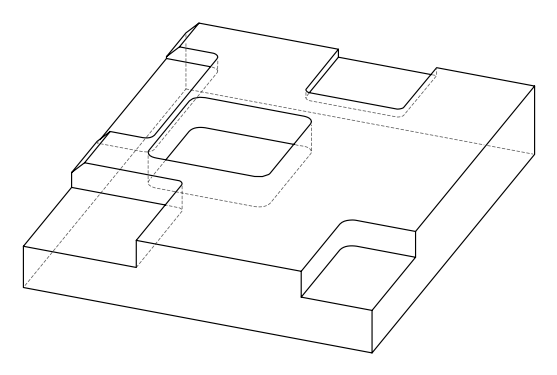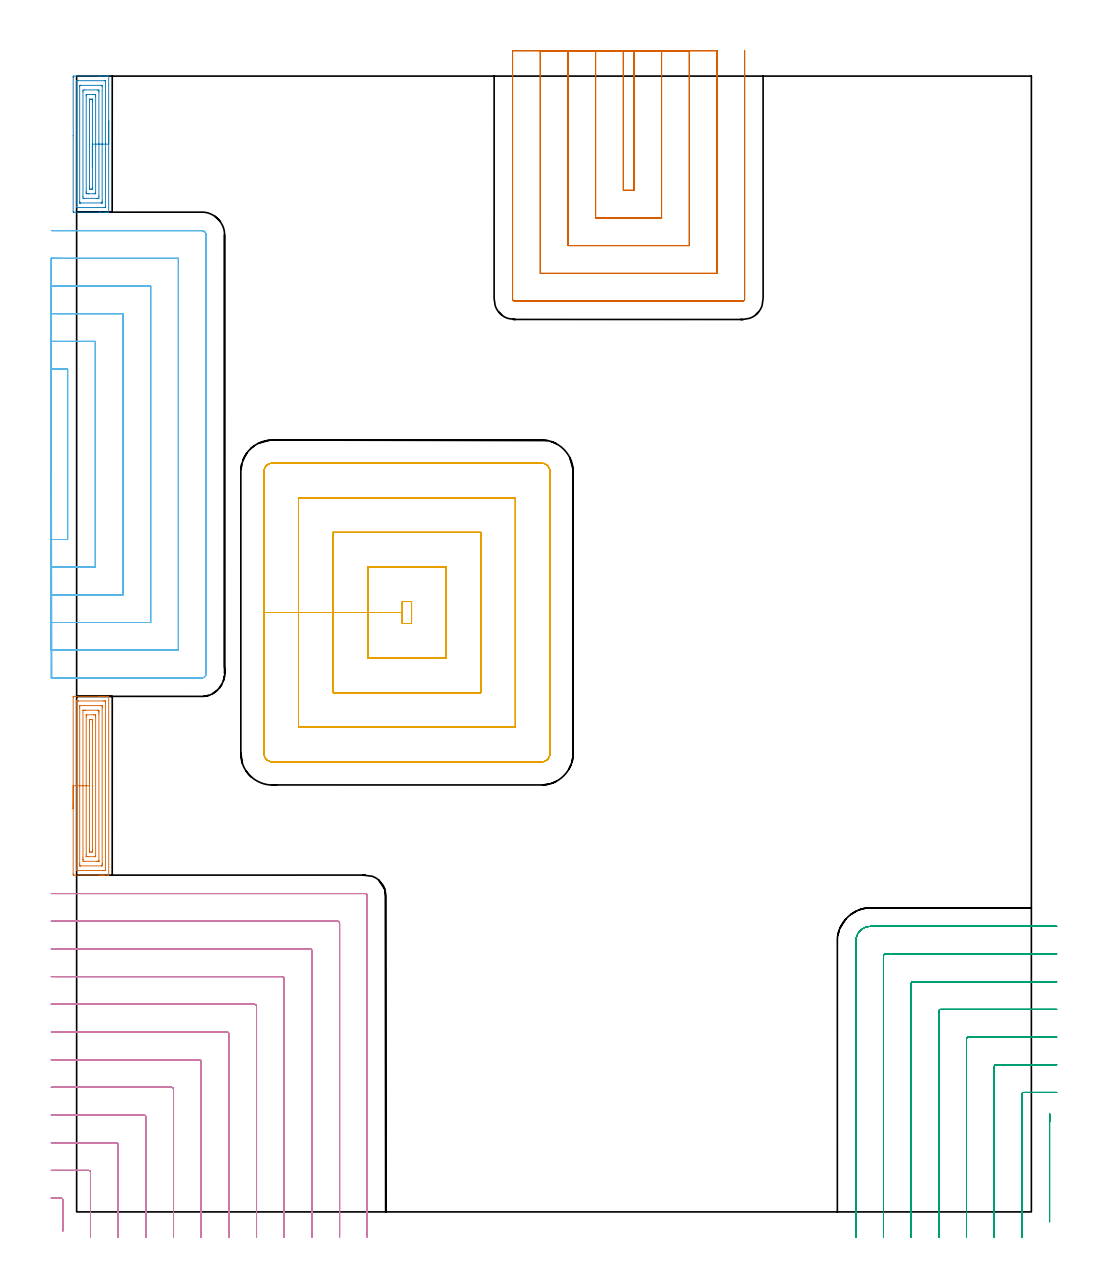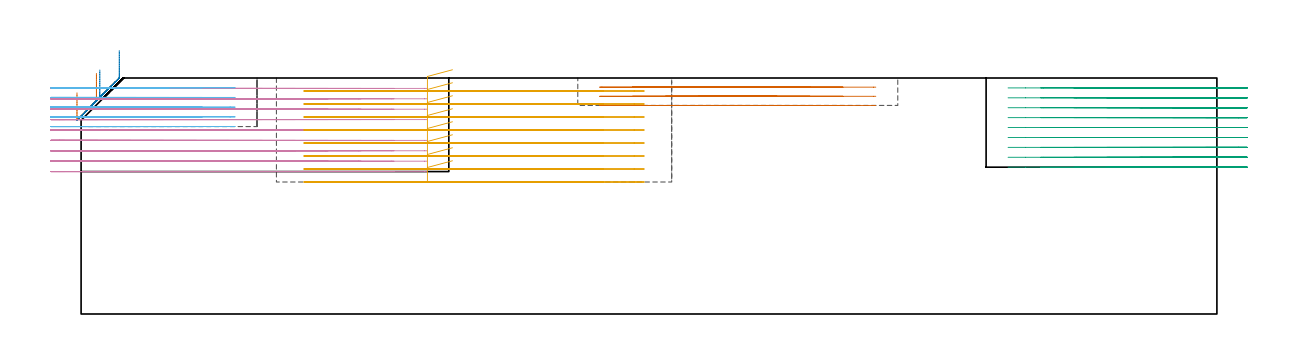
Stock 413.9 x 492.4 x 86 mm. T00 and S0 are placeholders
(PLAN: 7 operations, 3 tool changes, 124.3 min)
(1 AREA_MILL | FG_CHAMFER_SURFACE | UGT0205_001 | 3.97 min | 10917 mm3)
(2 AREA_MILL_1 | FG_CHAMFER_SURFACE_1 | UGT0205_001 | 3.08 min | 7857 mm3)
(3 MILL_CORNER_NOTCH_RECTANGULAR | CORNER_NOTCH_RECTANGULAR | NXT0201_012 | Follow Part, ap 4, ae 75% | 21.66 min | 358815 mm3)
(4 MILL_CORNER_NOTCH_RECTANGULAR_1 | CORNER_NOTCH_RECTANGULAR_1 | NXT0201_012 | Follow Part, ap 4, ae 75% | 36.26 min | 665756 mm3)
(5 MILL_RECTANGULAR_POCKET | POCKET_RECTANGULAR_STRAIGHT | UGT0201_094 | Follow Part, ap 5, ae 75% | 23.72 min | 810007 mm3)
(6 MILL_SLOT | SLOT_PARTIAL_RECTANGULAR | NXT0201_012 | Follow Part, ap 4, ae 75% | 26.28 min | 235744 mm3)
(7 MILL_SLOT_1 | SLOT_PARTIAL_RECTANGULAR_1 | NXT0201_012 | Follow Part, ap 4, ae 75% | 9.36 min | 122661 mm3)
(TOOL UGT0205_001 | Chamfer Mill 20 x 3 x 45 deg. | D20 FL50 Z2)
(TOOL NXT0201_012 | ENDMILL 16mm [2P460-1600-NA 1630] | D16 FL38 Z6)
(TOOL UGT0201_094 | End mill 20 mm | D20 FL38 Z4)
(OP 1 AREA_MILL)
G17 G21 G94 G90
T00 M6
G54
G17 G0 G90 X-1.5 Y174.75 S1061 M3
G43 Z96. H0
Z80.6
G94 G1 Y174.788 Z79.728 F250.
Y174.902 Z78.863
Y175.091 Z78.012
Y175.353 Z77.18
Y175.687 Z76.374
Y176.09 Z75.6
Y176.558 Z74.864
Y177.09 Z74.172
Y177.679 Z73.529
Y178.322 Z72.94
Y179.014 Z72.408
Y179.75 Z71.94
Y180.524 Z71.537
Y181.33 Z71.203
Y182.162 Z70.941
Y183.014 Z70.752
Y183.878 Z70.638
Y184.75 Z70.6
Y222.951
X-1.496 Y223.268 Z70.602
X-1.491 Y223.49 Z70.605
X-1.264 Y223.5 Z70.833
X9.762 Z81.855
X10.443 Z82.54
X10.652 Z82.749
X11.333 Z83.43
X11.542 Z83.639
X11.961 Z84.06
X12.904 Z85.003
X13.323 Z85.422
X13.629 Z85.728
X13.871 Y223.493 Z85.963
X13.897 Y223.49 Z85.989
X13.9 Y223.395 Z86.
Y146.105
X13.897 Y146.01 Z85.989
X13.871 Y146.007 Z85.963
X13.629 Y146. Z85.727
X11.962 Z84.06
X11.542 Z83.639
X11.333 Z83.43
X10.652 Z82.749
X10.442 Z82.54
X9.762 Z81.855
X-1.157 Z70.94
X-1.265 Y146.001 Z70.831
X-1.491 Y146.01 Z70.605
X-1.499 Y146.235 Z70.599
X-1.5 Y146.549 Z70.6
Y184.75
X-0.086 Z72.014
X-0.085 Y221.28 Z72.015
X-0.084 Y221.386 Z72.016
X-0.08 Y221.456 Z72.02
X-0.077 Y221.492 Z72.023
X-0.072 Y221.494 Z72.028
X-0.033 Y221.496 Z72.067
X0.531 Y221.5 Z72.631
X0.858 Z72.958
X11.542 Z83.642
X12.108 Y221.498 Z84.208
X12.433 Y221.492 Z84.533
X12.473 Y221.49 Z84.573
X12.48 Y221.333 Z84.58
X12.484 Y221.227 Z84.584
X12.485 Y221.174 Z84.585
X12.486 Y221.122 Z84.586
X12.485 Y148.22 Z84.585
X12.484 Y148.114 Z84.584
X12.481 Y148.045 Z84.581
X12.477 Y148.008 Z84.577
X12.472 Y148.006 Z84.572
X12.433 Y148.004 Z84.533
X11.869 Y148. Z83.969
X11.542 Z83.642
X0.858 Z72.958
X0.292 Y148.002 Z72.392
X-0.033 Y148.008 Z72.067
X-0.073 Y148.01 Z72.027
X-0.081 Y148.167 Z72.019
X-0.084 Y148.273 Z72.016
X-0.085 Y148.326 Z72.015
X-0.086 Y148.378 Z72.014
Y184.75
X1.328 Z73.428
X1.329 Y218.509 Z73.429
X1.33 Y218.926 Z73.43
X1.335 Y219.398 Z73.435
X1.344 Y219.49 Z73.444
X1.543 Y219.497 Z73.643
X1.646 Y219.5 Z73.746
X10.652 Z82.752
X10.755 Y219.499 Z82.855
X10.959 Y219.492 Z83.059
X11.065 Y219.485 Z83.165
X11.068 Y219.457 Z83.168
X11.07 Y219.398 Z83.17
X11.071 Y218.979 Z83.171
X11.072 Y218.509 Z83.172
X11.071 Y150.991 Z83.171
X11.07 Y150.574 Z83.17
X11.064 Y150.102 Z83.164
X11.056 Y150.01 Z83.156
X10.857 Y150.003 Z82.957
X10.754 Y150. Z82.854
X1.748 Z73.848
X1.645 Y150.001 Z73.745
X1.44 Y150.008 Z73.54
X1.334 Y150.015 Z73.434
X1.332 Y150.043 Z73.432
X1.33 Y150.102 Z73.43
X1.328 Y150.521 Z73.428
Y150.991
Y184.75
X2.743 Z74.843
Y217.321
X2.744 Y217.419 Z74.844
X2.747 Y217.467 Z74.847
X2.749 Y217.485 Z74.849
X2.767 Y217.493 Z74.867
X3.529 Y217.499 Z75.629
X3.65 Y217.5 Z75.75
X8.993 Y217.499 Z81.093
X9.638 Y217.49 Z81.738
X9.655 Y216.839 Z81.755
X9.656 Y216.732 Z81.756
X9.657 Y215.948 Z81.757
Y152.179
X9.656 Y152.081 Z81.756
X9.653 Y152.033 Z81.753
X9.651 Y152.015 Z81.751
X9.633 Y152.007 Z81.733
X8.871 Y152.001 Z80.971
X8.75 Y152. Z80.85
X3.407 Y152.001 Z75.507
X2.762 Y152.01 Z74.862
X2.745 Y152.661 Z74.845
X2.744 Y152.768 Z74.844
X2.743 Y153.552 Z74.843
Y184.75
X4.157 Z76.257
Y214.956
X4.159 Y215.215 Z76.259
X4.164 Y215.477 Z76.264
X4.168 Y215.491 Z76.268
X4.181 Y215.495 Z76.281
X4.215 Y215.498 Z76.315
X4.283 Y215.5 Z76.383
X4.419 Z76.519
X7.435 Z79.535
X7.981 Y215.498 Z80.081
X8.163 Y215.495 Z80.263
X8.227 Y215.49 Z80.327
X8.236 Y215.485 Z80.336
X8.239 Y215.455 Z80.339
X8.242 Y215.392 Z80.342
X8.243 Y215.217 Z80.343
Y214.956
Y154.544
X8.241 Y154.285 Z80.341
X8.236 Y154.023 Z80.336
X8.232 Y154.009 Z80.332
X8.219 Y154.005 Z80.319
X8.185 Y154.002 Z80.285
X8.117 Y154. Z80.217
X7.981 Z80.081
X4.965 Z77.065
X4.419 Y154.002 Z76.519
X4.237 Y154.005 Z76.337
X4.173 Y154.01 Z76.273
X4.164 Y154.015 Z76.264
X4.161 Y154.045 Z76.261
X4.158 Y154.108 Z76.258
X4.157 Y154.806 Z76.257
Y184.75
X5.571 Z77.671
Y212.29
X5.572 Y212.917 Z77.672
X5.574 Y213.179 Z77.674
X5.578 Y213.483 Z77.678
X5.883 Y213.495 Z77.983
X6.2 Y213.497 Z78.3
X6.772 Y213.496 Z78.872
X6.811 Y213.49 Z78.911
X6.822 Y213.48 Z78.922
X6.825 Y213.444 Z78.925
X6.827 Y213.179 Z78.927
X6.829 Y212.551 Z78.929
Y212.29
Y157.21
X6.828 Y156.583 Z78.928
X6.826 Y156.321 Z78.926
X6.822 Y156.017 Z78.922
X6.517 Y156.005 Z78.617
X6.2 Y156.003 Z78.3
X5.628 Y156.004 Z77.728
X5.589 Y156.01 Z77.689
X5.578 Y156.02 Z77.678
X5.575 Y156.056 Z77.675
X5.573 Y156.321 Z77.673
X5.571 Y156.949 Z77.671
Y157.21
Y184.75
Y185.622 Z77.709
Y186.486 Z77.823
Y187.338 Z78.012
Y188.17 Z78.274
Y188.976 Z78.608
Y189.75 Z79.011
Y190.486 Z79.48
Y191.178 Z80.011
Y191.821 Z80.6
Y192.41 Z81.243
Y192.942 Z81.935
Y193.41 Z82.671
Y193.813 Z83.445
Y194.147 Z84.251
Y194.409 Z85.083
Y194.598 Z85.935
Y194.712 Z86.8
Y194.75 Z87.671
G0 Z96.
M5
M2
(OP 2 AREA_MILL_1)
G17 G21 G94 G90
T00 M6
G54
G17 G0 G90 X13.9 Y472.9 S1061 M3
G43 Z96. H0
G94 G1 Y472.862 Z95.128 F250.
Y472.748 Z94.263
Y472.559 Z93.412
Y472.297 Z92.58
Y471.963 Z91.774
Y471.56 Z91.
Y471.092 Z90.264
Y470.56 Z89.572
Y469.971 Z88.929
Y469.328 Z88.34
Y468.636 Z87.808
Y467.9 Z87.34
Y467.126 Z86.937
Y466.32 Z86.603
Y465.488 Z86.341
Y464.636 Z86.152
Y463.772 Z86.038
Y462.9 Z86.
Y433.527
X13.897 Y433.41 Z85.989
X13.864 Y433.407 Z85.956
X13.57 Y433.4 Z85.669
X12.942 Z85.041
X12.433 Z84.528
X10.397 Z82.495
X9.762 Z81.856
X-1.242 Y433.401 Z70.855
X-1.491 Y433.41 Z70.605
X-1.499 Y433.658 Z70.599
X-1.5 Y466.516 Z70.6
Y491.828
X-1.496 Y492.145 Z70.602
X-1.491 Y492.39 Z70.605
X-1.241 Y492.4 Z70.856
X9.762 Z81.856
X10.397 Z82.495
X10.652 Z82.749
X12.433 Z84.528
X12.942 Z85.041
X13.323 Z85.422
X13.571 Z85.669
X13.864 Y492.393 Z85.956
X13.897 Y492.39 Z85.989
X13.9 Y492.273 Z86.
Y462.9
X12.486 Z84.586
Y435.7
X12.485 Y435.647 Z84.585
X12.48 Y435.541 Z84.58
X12.47 Y435.41 Z84.57
X12.433 Y435.407 Z84.533
X11.894 Y435.401 Z83.994
X0.319 Z72.419
X-0.033 Y435.407 Z72.067
X-0.076 Y435.41 Z72.024
X-0.083 Y435.594 Z72.017
X-0.085 Y435.7 Z72.015
X-0.086 Y435.752 Z72.014
Y490.1
X-0.085 Y490.153 Z72.015
X-0.08 Y490.259 Z72.02
X-0.07 Y490.39 Z72.03
X-0.033 Y490.393 Z72.067
X0.505 Y490.4 Z72.605
X12.081 Y490.399 Z84.181
X12.433 Y490.393 Z84.533
X12.476 Y490.39 Z84.576
X12.483 Y490.206 Z84.583
X12.485 Y490.1 Z84.585
X12.486 Y490.048 Z84.586
Y462.9
X11.072 Z83.172
X11.071 Y438.004 Z83.171
X11.069 Y437.533 Z83.169
X11.067 Y437.429 Z83.167
X11.065 Y437.411 Z83.165
X11.005 Y437.406 Z83.105
X10.917 Y437.402 Z83.017
X10.784 Y437.4 Z82.884
X10.652 Z82.752
X1.748 Y437.401 Z73.848
X1.615 Y437.403 Z73.715
X1.352 Y437.41 Z73.452
X1.334 Y437.422 Z73.434
X1.332 Y437.437 Z73.432
X1.33 Y437.473 Z73.43
X1.329 Y437.533 Z73.429
X1.328 Y437.952 Z73.428
X1.329 Y487.796 Z73.429
X1.331 Y488.267 Z73.431
X1.333 Y488.371 Z73.433
X1.335 Y488.389 Z73.435
X1.394 Y488.394 Z73.494
X1.483 Y488.398 Z73.583
X1.615 Y488.4 Z73.715
X1.748 Z73.848
X10.652 Y488.399 Z82.752
X10.785 Y488.397 Z82.885
X11.048 Y488.39 Z83.148
X11.066 Y488.378 Z83.166
X11.068 Y488.363 Z83.168
X11.07 Y488.327 Z83.17
X11.071 Y488.267 Z83.171
X11.072 Y487.848 Z83.172
Y462.9
X9.657 Z81.757
Y440.203
X9.65 Y439.424 Z81.75
X8.871 Y439.401 Z80.971
X3.441 Y439.4 Z75.541
X2.75 Y439.423 Z74.85
X2.743 Y440.099 Z74.843
Y485.597
X2.75 Y486.376 Z74.85
X3.529 Y486.399 Z75.629
X8.959 Y486.4 Z81.059
X9.65 Y486.377 Z81.75
X9.657 Y485.701 Z81.757
Y462.9
X8.243 Z80.343
X8.242 Y441.983 Z80.342
X8.241 Y441.723 Z80.341
X8.236 Y441.46 Z80.336
X8.23 Y441.409 Z80.33
X8.199 Y441.406 Z80.299
X8.127 Y441.402 Z80.227
X7.981 Y441.401 Z80.081
X7.674 Y441.4 Z79.774
X5.31 Z77.41
X5.002 Z77.102
X4.419 Y441.405 Z76.519
X4.225 Y441.41 Z76.325
X4.164 Y441.416 Z76.264
X4.161 Y441.546 Z76.261
X4.158 Y441.721 Z76.258
X4.157 Y441.983 Z76.257
Y442.245
Y483.817
X4.159 Y484.077 Z76.259
X4.164 Y484.34 Z76.264
X4.17 Y484.391 Z76.27
X4.201 Y484.394 Z76.301
X4.273 Y484.398 Z76.373
X4.419 Y484.399 Z76.519
X4.726 Y484.4 Z76.826
X7.09 Z79.19
X7.398 Z79.498
X7.981 Y484.395 Z80.081
X8.175 Y484.39 Z80.275
X8.236 Y484.384 Z80.336
X8.239 Y484.254 Z80.339
X8.242 Y484.079 Z80.342
X8.243 Y483.817 Z80.343
Y483.555
Y462.9
X6.829 Z78.929
X6.828 Y444.025 Z78.928
X6.827 Y443.763 Z78.927
X6.823 Y443.45 Z78.923
X6.822 Y443.418 Z78.922
X6.78 Y443.41 Z78.88
X6.684 Y443.405 Z78.784
X6.562 Y443.401 Z78.662
X6.2 Y443.4 Z78.3
X5.671 Y443.402 Z77.771
X5.595 Y443.407 Z77.695
X5.583 Y443.409 Z77.683
X5.578 Y443.431 Z77.678
X5.575 Y443.498 Z77.675
X5.572 Y443.763 Z77.672
X5.571 Y444.392 Z77.671
Y444.653
Y481.775
X5.573 Y482.037 Z77.673
X5.577 Y482.35 Z77.677
X5.578 Y482.382 Z77.678
X5.619 Y482.39 Z77.719
X5.716 Y482.395 Z77.816
X5.838 Y482.399 Z77.938
X6.2 Y482.4 Z78.3
X6.729 Y482.398 Z78.829
X6.805 Y482.393 Z78.905
X6.817 Y482.391 Z78.917
X6.822 Y482.369 Z78.922
X6.825 Y482.302 Z78.925
X6.828 Y482.037 Z78.928
X6.829 Y481.408 Z78.929
Y481.147
Y462.9
Y462.028 Z78.967
Y461.164 Z79.081
Y460.312 Z79.27
Y459.48 Z79.532
Y458.674 Z79.866
Y457.9 Z80.269
Y457.164 Z80.737
Y456.472 Z81.268
Y455.829 Z81.858
Y455.24 Z82.501
Y454.708 Z83.193
Y454.24 Z83.929
Y453.837 Z84.703
Y453.503 Z85.509
Y453.241 Z86.341
Y453.052 Z87.192
Y452.938 Z88.057
Y452.9 Z88.929
G0 Z96.
M5
M2
(OP 3 MILL_CORNER_NOTCH_RECTANGULAR)
G17 G21 G94 G90
T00 M6
G54
G17 G0 G90 X421.9 Y42.39 S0 M3
G43 Z96. H1
Z82.389
G94 G1 Y39.39 F250.
G3 X421.8 Y39.01 R0.8 F500.
G1 Y-1.261
Y-4.261 F250.
G0 Z96.
X424.9 Y51.8
Z82.389
G1 X421.9
X410.594 F500.
G3 X409.8 Y51.006 R0.8
G1 Y-8.
Y-11. F250.
G0 Z96.
X424.9 Y63.8
Z82.389
G1 X421.9
X398.594 F500.
G3 X397.8 Y63.006 R0.8
G1 Y-8.
Y-11. F250.
G0 Z96.
X424.9 Y75.8
Z82.389
G1 X421.9
X386.594 F500.
G3 X385.8 Y75.006 R0.8
G1 Y-8.
Y-11. F250.
G0 Z96.
X424.9 Y87.8
Z82.389
G1 X421.9
X374.595 F500.
G3 X373.8 Y87.005 R0.8
G1 Y-8.
Y-11. F250.
G0 Z96.
X424.9 Y99.8
Z82.389
G1 X421.9
X362.595 F500.
G3 X361.8 Y99.005 R0.8
G1 Y-8.
Y-11. F250.
G0 Z96.
X424.9 Y111.8
Z82.389
G1 X421.9
X350.595 F500.
G3 X349.8 Y111.005 R0.8
G1 Y-8.
Y-11. F250.
G0 Z96.
X424.9 Y123.8
Z82.389
G1 X421.9
X344.2 F500.
G3 X337.8 Y117.4 R6.4
G1 Y-8.
Y-11. F250.
G0 Z96.
X421.9 Y42.39
Z78.778
G1 Y39.39
G3 X421.8 Y39.01 R0.8 F500.
G1 Y-1.261
Y-4.261 F250.
G0 Z96.
X424.9 Y51.8
Z78.778
G1 X421.9
X410.594 F500.
G3 X409.8 Y51.006 R0.8
G1 Y-8.
Y-11. F250.
G0 Z96.
X424.9 Y63.8
Z78.778
G1 X421.9
X398.594 F500.
G3 X397.8 Y63.006 R0.8
G1 Y-8.
Y-11. F250.
G0 Z96.
X424.9 Y75.8
Z78.778
G1 X421.9
X386.594 F500.
G3 X385.8 Y75.006 R0.8
G1 Y-8.
Y-11. F250.
G0 Z96.
X424.9 Y87.8
Z78.778
G1 X421.9
X374.595 F500.
G3 X373.8 Y87.005 R0.8
G1 Y-8.
Y-11. F250.
G0 Z96.
X424.9 Y99.8
Z78.778
G1 X421.9
X362.595 F500.
G3 X361.8 Y99.005 R0.8
G1 Y-8.
Y-11. F250.
G0 Z96.
X424.9 Y111.8
Z78.778
G1 X421.9
X350.595 F500.
G3 X349.8 Y111.005 R0.8
G1 Y-8.
Y-11. F250.
G0 Z96.
X424.9 Y123.8
Z78.778
G1 X421.9
X344.2 F500.
G3 X337.8 Y117.4 R6.4
G1 Y-8.
Y-11. F250.
G0 Z96.
X421.9 Y42.39
Z75.167
G1 Y39.39
G3 X421.8 Y39.01 R0.8 F500.
G1 Y-1.261
Y-4.261 F250.
G0 Z96.
X424.9 Y51.8
Z75.167
G1 X421.9
X410.594 F500.
G3 X409.8 Y51.006 R0.8
G1 Y-8.
Y-11. F250.
G0 Z96.
X424.9 Y63.8
Z75.167
G1 X421.9
X398.594 F500.
G3 X397.8 Y63.006 R0.8
G1 Y-8.
Y-11. F250.
G0 Z96.
X424.9 Y75.8
Z75.167
G1 X421.9
X386.594 F500.
G3 X385.8 Y75.006 R0.8
G1 Y-8.
Y-11. F250.
G0 Z96.
X424.9 Y87.8
Z75.167
G1 X421.9
X374.595 F500.
G3 X373.8 Y87.005 R0.8
G1 Y-8.
Y-11. F250.
G0 Z96.
X424.9 Y99.8
Z75.167
G1 X421.9
X362.595 F500.
G3 X361.8 Y99.005 R0.8
G1 Y-8.
Y-11. F250.
G0 Z96.
X424.9 Y111.8
Z75.167
G1 X421.9
X350.595 F500.
G3 X349.8 Y111.005 R0.8
G1 Y-8.
Y-11. F250.
G0 Z96.
X424.9 Y123.8
Z75.167
G1 X421.9
X344.2 F500.
G3 X337.8 Y117.4 R6.4
G1 Y-8.
Y-11. F250.
G0 Z96.
X421.9 Y42.39
Z71.556
G1 Y39.39
G3 X421.8 Y39.01 R0.8 F500.
G1 Y-1.261
Y-4.261 F250.
G0 Z96.
X424.9 Y51.8
Z71.556
G1 X421.9
X410.594 F500.
G3 X409.8 Y51.006 R0.8
G1 Y-8.
Y-11. F250.
G0 Z96.
X424.9 Y63.8
Z71.556
G1 X421.9
X398.594 F500.
G3 X397.8 Y63.006 R0.8
G1 Y-8.
Y-11. F250.
G0 Z96.
X424.9 Y75.8
Z71.556
G1 X421.9
X386.594 F500.
G3 X385.8 Y75.006 R0.8
G1 Y-8.
Y-11. F250.
G0 Z96.
X424.9 Y87.8
Z71.556
G1 X421.9
X374.595 F500.
G3 X373.8 Y87.005 R0.8
G1 Y-8.
Y-11. F250.
G0 Z96.
X424.9 Y99.8
Z71.556
G1 X421.9
X362.595 F500.
G3 X361.8 Y99.005 R0.8
G1 Y-8.
Y-11. F250.
G0 Z96.
X424.9 Y111.8
Z71.556
G1 X421.9
X350.595 F500.
G3 X349.8 Y111.005 R0.8
G1 Y-8.
Y-11. F250.
G0 Z96.
X424.9 Y123.8
Z71.556
G1 X421.9
X344.2 F500.
G3 X337.8 Y117.4 R6.4
G1 Y-8.
Y-11. F250.
G0 Z96.
X421.9 Y42.39
Z67.944
G1 Y39.39
G3 X421.8 Y39.01 R0.8 F500.
G1 Y-1.261
Y-4.261 F250.
G0 Z96.
X424.9 Y51.8
Z67.944
G1 X421.9
X410.594 F500.
G3 X409.8 Y51.006 R0.8
G1 Y-8.
Y-11. F250.
G0 Z96.
X424.9 Y63.8
Z67.944
G1 X421.9
X398.594 F500.
G3 X397.8 Y63.006 R0.8
G1 Y-8.
Y-11. F250.
G0 Z96.
X424.9 Y75.8
Z67.944
G1 X421.9
X386.594 F500.
G3 X385.8 Y75.006 R0.8
G1 Y-8.
Y-11. F250.
G0 Z96.
X424.9 Y87.8
Z67.944
G1 X421.9
X374.595 F500.
G3 X373.8 Y87.005 R0.8
G1 Y-8.
Y-11. F250.
G0 Z96.
X424.9 Y99.8
Z67.944
G1 X421.9
X362.595 F500.
G3 X361.8 Y99.005 R0.8
G1 Y-8.
Y-11. F250.
G0 Z96.
X424.9 Y111.8
Z67.944
G1 X421.9
X350.595 F500.
G3 X349.8 Y111.005 R0.8
G1 Y-8.
Y-11. F250.
G0 Z96.
X424.9 Y123.8
Z67.944
G1 X421.9
X344.2 F500.
G3 X337.8 Y117.4 R6.4
G1 Y-8.
Y-11. F250.
G0 Z96.
X421.9 Y42.39
Z64.333
G1 Y39.39
G3 X421.8 Y39.01 R0.8 F500.
G1 Y-1.261
Y-4.261 F250.
G0 Z96.
X424.9 Y51.8
Z64.333
G1 X421.9
X410.594 F500.
G3 X409.8 Y51.006 R0.8
G1 Y-8.
Y-11. F250.
G0 Z96.
X424.9 Y63.8
Z64.333
G1 X421.9
X398.594 F500.
G3 X397.8 Y63.006 R0.8
G1 Y-8.
Y-11. F250.
G0 Z96.
X424.9 Y75.8
Z64.333
G1 X421.9
X386.594 F500.
G3 X385.8 Y75.006 R0.8
G1 Y-8.
Y-11. F250.
G0 Z96.
X424.9 Y87.8
Z64.333
G1 X421.9
X374.595 F500.
G3 X373.8 Y87.005 R0.8
G1 Y-8.
Y-11. F250.
G0 Z96.
X424.9 Y99.8
Z64.333
G1 X421.9
X362.595 F500.
G3 X361.8 Y99.005 R0.8
G1 Y-8.
Y-11. F250.
G0 Z96.
X424.9 Y111.8
Z64.333
G1 X421.9
X350.595 F500.
G3 X349.8 Y111.005 R0.8
G1 Y-8.
Y-11. F250.
G0 Z96.
X424.9 Y123.8
Z64.333
G1 X421.9
X344.2 F500.
G3 X337.8 Y117.4 R6.4
G1 Y-8.
Y-11. F250.
G0 Z96.
X421.9 Y42.39
Z60.722
G1 Y39.39
G3 X421.8 Y39.01 R0.8 F500.
G1 Y-1.261
Y-4.261 F250.
G0 Z96.
X424.9 Y51.8
Z60.722
G1 X421.9
X410.594 F500.
G3 X409.8 Y51.006 R0.8
G1 Y-8.
Y-11. F250.
G0 Z96.
X424.9 Y63.8
Z60.722
G1 X421.9
X398.594 F500.
G3 X397.8 Y63.006 R0.8
G1 Y-8.
Y-11. F250.
G0 Z96.
X424.9 Y75.8
Z60.722
G1 X421.9
X386.594 F500.
G3 X385.8 Y75.006 R0.8
G1 Y-8.
Y-11. F250.
G0 Z96.
X424.9 Y87.8
Z60.722
G1 X421.9
X374.595 F500.
G3 X373.8 Y87.005 R0.8
G1 Y-8.
Y-11. F250.
G0 Z96.
X424.9 Y99.8
Z60.722
G1 X421.9
X362.595 F500.
G3 X361.8 Y99.005 R0.8
G1 Y-8.
Y-11. F250.
G0 Z96.
X424.9 Y111.8
Z60.722
G1 X421.9
X350.595 F500.
G3 X349.8 Y111.005 R0.8
G1 Y-8.
Y-11. F250.
G0 Z96.
X424.9 Y123.8
Z60.722
G1 X421.9
X344.2 F500.
G3 X337.8 Y117.4 R6.4
G1 Y-8.
Y-11. F250.
G0 Z96.
X421.9 Y42.39
Z57.111
G1 Y39.39
G3 X421.8 Y39.01 R0.8 F500.
G1 Y-1.261
Y-4.261 F250.
G0 Z96.
X424.9 Y51.8
Z57.111
G1 X421.9
X410.594 F500.
G3 X409.8 Y51.006 R0.8
G1 Y-8.
Y-11. F250.
G0 Z96.
X424.9 Y63.8
Z57.111
G1 X421.9
X398.594 F500.
G3 X397.8 Y63.006 R0.8
G1 Y-8.
Y-11. F250.
G0 Z96.
X424.9 Y75.8
Z57.111
G1 X421.9
X386.594 F500.
G3 X385.8 Y75.006 R0.8
G1 Y-8.
Y-11. F250.
G0 Z96.
X424.9 Y87.8
Z57.111
G1 X421.9
X374.595 F500.
G3 X373.8 Y87.005 R0.8
G1 Y-8.
Y-11. F250.
G0 Z96.
X424.9 Y99.8
Z57.111
G1 X421.9
X362.595 F500.
G3 X361.8 Y99.005 R0.8
G1 Y-8.
Y-11. F250.
G0 Z96.
X424.9 Y111.8
Z57.111
G1 X421.9
X350.595 F500.
G3 X349.8 Y111.005 R0.8
G1 Y-8.
Y-11. F250.
G0 Z96.
X424.9 Y123.8
Z57.111
G1 X421.9
X344.2 F500.
G3 X337.8 Y117.4 R6.4
G1 Y-8.
Y-11. F250.
G0 Z96.
X421.9 Y42.39
Z53.5
G1 Y39.39
G3 X421.8 Y39.01 R0.8 F500.
G1 Y-1.261
Y-4.261 F250.
G0 Z96.
X424.9 Y51.8
Z53.5
G1 X421.9
X410.594 F500.
G3 X409.8 Y51.006 R0.8
G1 Y-8.
Y-11. F250.
G0 Z96.
X424.9 Y63.8
Z53.5
G1 X421.9
X398.594 F500.
G3 X397.8 Y63.006 R0.8
G1 Y-8.
Y-11. F250.
G0 Z96.
X424.9 Y75.8
Z53.5
G1 X421.9
X386.594 F500.
G3 X385.8 Y75.006 R0.8
G1 Y-8.
Y-11. F250.
G0 Z96.
X424.9 Y87.8
Z53.5
G1 X421.9
X374.595 F500.
G3 X373.8 Y87.005 R0.8
G1 Y-8.
Y-11. F250.
G0 Z96.
X424.9 Y99.8
Z53.5
G1 X421.9
X362.595 F500.
G3 X361.8 Y99.005 R0.8
G1 Y-8.
Y-11. F250.
G0 Z96.
X424.9 Y111.8
Z53.5
G1 X421.9
X350.595 F500.
G3 X349.8 Y111.005 R0.8
G1 Y-8.
Y-11. F250.
G0 Z96.
X424.9 Y123.8
Z53.5
G1 X421.9
X344.2 F500.
G3 X337.8 Y117.4 R6.4
G1 Y-8.
Y-11. F250.
G0 Z96.
M5
M2
(OP 4 MILL_CORNER_NOTCH_RECTANGULAR_1)
G17 G21 G94 G90
T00 M6
G54
G17 G0 G90 X-6. Y-8.292 S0 M3
G43 Z96. H1
Z82.211
G94 G1 Y-5.292 F250.
Y5.209 F500.
G3 X-6.791 Y6. R0.8
G1 X-7.746
X-8.
X-11. Y6.006 F250.
G0 Z96.
X6. Y-11.
Z82.211
G1 Y-8.
Y17.208 F500.
G3 X5.208 Y18. R0.8
G1 X-7.746
X-8.
X-11. Y18.007 F250.
G0 Z96.
X18. Y-11.
Z82.211
G1 Y-8.
Y29.208 F500.
G3 X17.208 Y30. R0.8
G1 X-7.746
X-8.
X-11. Y30.007 F250.
G0 Z96.
X30. Y-11.
Z82.211
G1 Y-8.
Y41.207 F500.
G3 X29.207 Y42. R0.8
G1 X-7.746
X-8.
X-11. Y42.008 F250.
G0 Z96.
X42. Y-11.
Z82.211
G1 Y-8.
Y53.207 F500.
G3 X41.207 Y54. R0.8
G1 X-7.746
X-8.
X-11. Y54.009 F250.
G0 Z96.
X54. Y-11.
Z82.211
G1 Y-8.
Y65.207 F500.
G3 X53.207 Y66. R0.8
G1 X-7.746
X-8.
X-11. Y66.011 F250.
G0 Z96.
X66. Y-11.
Z82.211
G1 Y-8.
Y77.206 F500.
G3 X65.206 Y78. R0.8
G1 X-7.746
X-8. Y78.001
X-11. Y78.013 F250.
G0 Z96.
X78. Y-11.
Z82.211
G1 Y-8.
Y89.206 F500.
G3 X77.206 Y90. R0.8
G1 X-7.746
X-8. Y90.001
X-11. Y90.017 F250.
G0 Z96.
X90. Y-11.
Z82.211
G1 Y-8.
Y101.205 F500.
G3 X89.205 Y102. R0.8
G1 X-7.746
X-8. Y102.001
X-11. Y102.022 F250.
G0 Z96.
X102. Y-11.
Z82.211
G1 Y-8.
Y113.205 F500.
G3 X101.205 Y114. R0.8
G1 X-7.746
G2 X-8. Y114.001 R24.
G1 X-11. Y114.033 F250.
G0 Z96.
X114. Y-11.
Z82.211
G1 Y-8.
Y125.205 F500.
G3 X113.205 Y126. R0.8
G1 X-7.746
G2 X-8. Y126.003 R12.
G1 X-10.999 Y126.066 F250.
G0 Z96.
X126. Y-11.
Z82.211
G1 Y-8.
Y137.205 F500.
G3 X125.205 Y138. R0.8
G1 X-7.746
X-10.746 F250.
G0 Z96.
X-6. Y-8.292
Z78.422
G1 Y-5.292
Y5.209 F500.
G3 X-6.791 Y6. R0.8
G1 X-7.906
X-8.
X-11. Y6.002 F250.
G0 Z96.
X6. Y-11.
Z78.422
G1 Y-8.
Y17.208 F500.
G3 X5.208 Y18. R0.8
G1 X-7.906
X-8.
X-11. Y18.002 F250.
G0 Z96.
X18. Y-11.
Z78.422
G1 Y-8.
Y29.208 F500.
G3 X17.208 Y30. R0.8
G1 X-7.906
X-8.
X-11. Y30.003 F250.
G0 Z96.
X30. Y-11.
Z78.422
G1 Y-8.
Y41.207 F500.
G3 X29.207 Y42. R0.8
G1 X-7.906
X-8.
X-11. Y42.003 F250.
G0 Z96.
X42. Y-11.
Z78.422
G1 Y-8.
Y53.207 F500.
G3 X41.207 Y54. R0.8
G1 X-7.906
X-8.
X-11. Y54.003 F250.
G0 Z96.
X54. Y-11.
Z78.422
G1 Y-8.
Y65.207 F500.
G3 X53.207 Y66. R0.8
G1 X-7.906
X-8.
X-11. Y66.004 F250.
G0 Z96.
X66. Y-11.
Z78.422
G1 Y-8.
Y77.206 F500.
G3 X65.206 Y78. R0.8
G1 X-7.906
X-8.
X-11. Y78.005 F250.
G0 Z96.
X78. Y-11.
Z78.422
G1 Y-8.
Y89.206 F500.
G3 X77.206 Y90. R0.8
G1 X-7.906
X-8.
X-11. Y90.006 F250.
G0 Z96.
X90. Y-11.
Z78.422
G1 Y-8.
Y101.205 F500.
G3 X89.205 Y102. R0.8
G1 X-7.906
X-8.
X-11. Y102.008 F250.
G0 Z96.
X102. Y-11.
Z78.422
G1 Y-8.
Y113.205 F500.
G3 X101.205 Y114. R0.8
G1 X-7.906
X-8.
X-11. Y114.012 F250.
G0 Z96.
X114. Y-11.
Z78.422
G1 Y-8.
Y125.205 F500.
G3 X113.205 Y126. R0.8
G1 X-7.906
X-8.
X-11. Y126.024 F250.
G0 Z96.
X126. Y-11.
Z78.422
G1 Y-8.
Y137.205 F500.
G3 X125.205 Y138. R0.8
G1 X-7.906
X-10.906 F250.
G0 Z96.
X-6. Y-8.292
Z74.633
G1 Y-5.292
Y5.209 F500.
G3 X-6.791 Y6. R0.8
G1 X-8.
X-11. F250.
G0 Z96.
X6. Y-11.
Z74.633
G1 Y-8.
Y17.208 F500.
G3 X5.208 Y18. R0.8
G1 X-8.
X-11. F250.
G0 Z96.
X18. Y-11.
Z74.633
G1 Y-8.
Y29.208 F500.
G3 X17.208 Y30. R0.8
G1 X-8.
X-11. F250.
G0 Z96.
X30. Y-11.
Z74.633
G1 Y-8.
Y41.207 F500.
G3 X29.207 Y42. R0.8
G1 X-8.
X-11. F250.
G0 Z96.
X42. Y-11.
Z74.633
G1 Y-8.
Y53.207 F500.
G3 X41.207 Y54. R0.8
G1 X-8.
X-11. F250.
G0 Z96.
X54. Y-11.
Z74.633
G1 Y-8.
Y65.207 F500.
G3 X53.207 Y66. R0.8
G1 X-8.
X-11. F250.
G0 Z96.
X66. Y-11.
Z74.633
G1 Y-8.
Y77.206 F500.
G3 X65.206 Y78. R0.8
G1 X-8.
X-11. F250.
G0 Z96.
X78. Y-11.
Z74.633
G1 Y-8.
Y89.206 F500.
G3 X77.206 Y90. R0.8
G1 X-8.
X-11. F250.
G0 Z96.
X90. Y-11.
Z74.633
G1 Y-8.
Y101.205 F500.
G3 X89.205 Y102. R0.8
G1 X-8.
X-11. F250.
G0 Z96.
X102. Y-11.
Z74.633
G1 Y-8.
Y113.205 F500.
G3 X101.205 Y114. R0.8
G1 X-8.
X-11. F250.
G0 Z96.
X114. Y-11.
Z74.633
G1 Y-8.
Y125.205 F500.
G3 X113.205 Y126. R0.8
G1 X-8.
X-11. F250.
G0 Z96.
X126. Y-11.
Z74.633
G1 Y-8.
Y137.205 F500.
G3 X125.205 Y138. R0.8
G1 X-8.
X-11. F250.
G0 Z96.
X-6. Y-8.292
Z70.844
G1 Y-5.292
Y5.209 F500.
G3 X-6.791 Y6. R0.8
G1 X-8.
X-11. F250.
G0 Z96.
X6. Y-11.
Z70.844
G1 Y-8.
Y17.208 F500.
G3 X5.208 Y18. R0.8
G1 X-8.
X-11. F250.
G0 Z96.
X18. Y-11.
Z70.844
G1 Y-8.
Y29.208 F500.
G3 X17.208 Y30. R0.8
G1 X-8.
X-11. F250.
G0 Z96.
X30. Y-11.
Z70.844
G1 Y-8.
Y41.207 F500.
G3 X29.207 Y42. R0.8
G1 X-8.
X-11. F250.
G0 Z96.
X42. Y-11.
Z70.844
G1 Y-8.
Y53.207 F500.
G3 X41.207 Y54. R0.8
G1 X-8.
X-11. F250.
G0 Z96.
X54. Y-11.
Z70.844
G1 Y-8.
Y65.207 F500.
G3 X53.207 Y66. R0.8
G1 X-8.
X-11. F250.
G0 Z96.
X66. Y-11.
Z70.844
G1 Y-8.
Y77.206 F500.
G3 X65.206 Y78. R0.8
G1 X-8.
X-11. F250.
G0 Z96.
X78. Y-11.
Z70.844
G1 Y-8.
Y89.206 F500.
G3 X77.206 Y90. R0.8
G1 X-8.
X-11. F250.
G0 Z96.
X90. Y-11.
Z70.844
G1 Y-8.
Y101.205 F500.
G3 X89.205 Y102. R0.8
G1 X-8.
X-11. F250.
G0 Z96.
X102. Y-11.
Z70.844
G1 Y-8.
Y113.205 F500.
G3 X101.205 Y114. R0.8
G1 X-8.
X-11. F250.
G0 Z96.
X114. Y-11.
Z70.844
G1 Y-8.
Y125.205 F500.
G3 X113.205 Y126. R0.8
G1 X-8.
X-11. F250.
G0 Z96.
X126. Y-11.
Z70.844
G1 Y-8.
Y137.205 F500.
G3 X125.205 Y138. R0.8
G1 X-8.
X-11. F250.
G0 Z96.
X-6. Y-8.292
Z67.056
G1 Y-5.292
Y5.209 F500.
G3 X-6.791 Y6. R0.8
G1 X-8.
X-11. F250.
G0 Z96.
X6. Y-11.
Z67.056
G1 Y-8.
Y17.208 F500.
G3 X5.208 Y18. R0.8
G1 X-8.
X-11. F250.
G0 Z96.
X18. Y-11.
Z67.056
G1 Y-8.
Y29.208 F500.
G3 X17.208 Y30. R0.8
G1 X-8.
X-11. F250.
G0 Z96.
X30. Y-11.
Z67.056
G1 Y-8.
Y41.207 F500.
G3 X29.207 Y42. R0.8
G1 X-8.
X-11. F250.
G0 Z96.
X42. Y-11.
Z67.056
G1 Y-8.
Y53.207 F500.
G3 X41.207 Y54. R0.8
G1 X-8.
X-11. F250.
G0 Z96.
X54. Y-11.
Z67.056
G1 Y-8.
Y65.207 F500.
G3 X53.207 Y66. R0.8
G1 X-8.
X-11. F250.
G0 Z96.
X66. Y-11.
Z67.056
G1 Y-8.
Y77.206 F500.
G3 X65.206 Y78. R0.8
G1 X-8.
X-11. F250.
G0 Z96.
X78. Y-11.
Z67.056
G1 Y-8.
Y89.206 F500.
G3 X77.206 Y90. R0.8
G1 X-8.
X-11. F250.
G0 Z96.
X90. Y-11.
Z67.056
G1 Y-8.
Y101.205 F500.
G3 X89.205 Y102. R0.8
G1 X-8.
X-11. F250.
G0 Z96.
X102. Y-11.
Z67.056
G1 Y-8.
Y113.205 F500.
G3 X101.205 Y114. R0.8
G1 X-8.
X-11. F250.
G0 Z96.
X114. Y-11.
Z67.056
G1 Y-8.
Y125.205 F500.
G3 X113.205 Y126. R0.8
G1 X-8.
X-11. F250.
G0 Z96.
X126. Y-11.
Z67.056
G1 Y-8.
Y137.205 F500.
G3 X125.205 Y138. R0.8
G1 X-8.
X-11. F250.
G0 Z96.
X-6. Y-8.292
Z63.267
G1 Y-5.292
Y5.209 F500.
G3 X-6.791 Y6. R0.8
G1 X-8.
X-11. F250.
G0 Z96.
X6. Y-11.
Z63.267
G1 Y-8.
Y17.208 F500.
G3 X5.208 Y18. R0.8
G1 X-8.
X-11. F250.
G0 Z96.
X18. Y-11.
Z63.267
G1 Y-8.
Y29.208 F500.
G3 X17.208 Y30. R0.8
G1 X-8.
X-11. F250.
G0 Z96.
X30. Y-11.
Z63.267
G1 Y-8.
Y41.207 F500.
G3 X29.207 Y42. R0.8
G1 X-8.
X-11. F250.
G0 Z96.
X42. Y-11.
Z63.267
G1 Y-8.
Y53.207 F500.
G3 X41.207 Y54. R0.8
G1 X-8.
X-11. F250.
G0 Z96.
X54. Y-11.
Z63.267
G1 Y-8.
Y65.207 F500.
G3 X53.207 Y66. R0.8
G1 X-8.
X-11. F250.
G0 Z96.
X66. Y-11.
Z63.267
G1 Y-8.
Y77.206 F500.
G3 X65.206 Y78. R0.8
G1 X-8.
X-11. F250.
G0 Z96.
X78. Y-11.
Z63.267
G1 Y-8.
Y89.206 F500.
G3 X77.206 Y90. R0.8
G1 X-8.
X-11. F250.
G0 Z96.
X90. Y-11.
Z63.267
G1 Y-8.
Y101.205 F500.
G3 X89.205 Y102. R0.8
G1 X-8.
X-11. F250.
G0 Z96.
X102. Y-11.
Z63.267
G1 Y-8.
Y113.205 F500.
G3 X101.205 Y114. R0.8
G1 X-8.
X-11. F250.
G0 Z96.
X114. Y-11.
Z63.267
G1 Y-8.
Y125.205 F500.
G3 X113.205 Y126. R0.8
G1 X-8.
X-11. F250.
G0 Z96.
X126. Y-11.
Z63.267
G1 Y-8.
Y137.205 F500.
G3 X125.205 Y138. R0.8
G1 X-8.
X-11. F250.
G0 Z96.
X-6. Y-8.292
Z59.478
G1 Y-5.292
Y5.209 F500.
G3 X-6.791 Y6. R0.8
G1 X-8.
X-11. F250.
G0 Z96.
X6. Y-11.
Z59.478
G1 Y-8.
Y17.208 F500.
G3 X5.208 Y18. R0.8
G1 X-8.
X-11. F250.
G0 Z96.
X18. Y-11.
Z59.478
G1 Y-8.
Y29.208 F500.
G3 X17.208 Y30. R0.8
G1 X-8.
X-11. F250.
G0 Z96.
X30. Y-11.
Z59.478
G1 Y-8.
Y41.207 F500.
G3 X29.207 Y42. R0.8
G1 X-8.
X-11. F250.
G0 Z96.
X42. Y-11.
Z59.478
G1 Y-8.
Y53.207 F500.
G3 X41.207 Y54. R0.8
G1 X-8.
X-11. F250.
G0 Z96.
X54. Y-11.
Z59.478
G1 Y-8.
Y65.207 F500.
G3 X53.207 Y66. R0.8
G1 X-8.
X-11. F250.
G0 Z96.
X66. Y-11.
Z59.478
G1 Y-8.
Y77.206 F500.
G3 X65.206 Y78. R0.8
G1 X-8.
X-11. F250.
G0 Z96.
X78. Y-11.
Z59.478
G1 Y-8.
Y89.206 F500.
G3 X77.206 Y90. R0.8
G1 X-8.
X-11. F250.
G0 Z96.
X90. Y-11.
Z59.478
G1 Y-8.
Y101.205 F500.
G3 X89.205 Y102. R0.8
G1 X-8.
X-11. F250.
G0 Z96.
X102. Y-11.
Z59.478
G1 Y-8.
Y113.205 F500.
G3 X101.205 Y114. R0.8
G1 X-8.
X-11. F250.
G0 Z96.
X114. Y-11.
Z59.478
G1 Y-8.
Y125.205 F500.
G3 X113.205 Y126. R0.8
G1 X-8.
X-11. F250.
G0 Z96.
X126. Y-11.
Z59.478
G1 Y-8.
Y137.205 F500.
G3 X125.205 Y138. R0.8
G1 X-8.
X-11. F250.
G0 Z96.
X-6. Y-8.292
Z55.689
G1 Y-5.292
Y5.209 F500.
G3 X-6.791 Y6. R0.8
G1 X-8.
X-11. F250.
G0 Z96.
X6. Y-11.
Z55.689
G1 Y-8.
Y17.208 F500.
G3 X5.208 Y18. R0.8
G1 X-8.
X-11. F250.
G0 Z96.
X18. Y-11.
Z55.689
G1 Y-8.
Y29.208 F500.
G3 X17.208 Y30. R0.8
G1 X-8.
X-11. F250.
G0 Z96.
X30. Y-11.
Z55.689
G1 Y-8.
Y41.207 F500.
G3 X29.207 Y42. R0.8
G1 X-8.
X-11. F250.
G0 Z96.
X42. Y-11.
Z55.689
G1 Y-8.
Y53.207 F500.
G3 X41.207 Y54. R0.8
G1 X-8.
X-11. F250.
G0 Z96.
X54. Y-11.
Z55.689
G1 Y-8.
Y65.207 F500.
G3 X53.207 Y66. R0.8
G1 X-8.
X-11. F250.
G0 Z96.
X66. Y-11.
Z55.689
G1 Y-8.
Y77.206 F500.
G3 X65.206 Y78. R0.8
G1 X-8.
X-11. F250.
G0 Z96.
X78. Y-11.
Z55.689
G1 Y-8.
Y89.206 F500.
G3 X77.206 Y90. R0.8
G1 X-8.
X-11. F250.
G0 Z96.
X90. Y-11.
Z55.689
G1 Y-8.
Y101.205 F500.
G3 X89.205 Y102. R0.8
G1 X-8.
X-11. F250.
G0 Z96.
X102. Y-11.
Z55.689
G1 Y-8.
Y113.205 F500.
G3 X101.205 Y114. R0.8
G1 X-8.
X-11. F250.
G0 Z96.
X114. Y-11.
Z55.689
G1 Y-8.
Y125.205 F500.
G3 X113.205 Y126. R0.8
G1 X-8.
X-11. F250.
G0 Z96.
X126. Y-11.
Z55.689
G1 Y-8.
Y137.205 F500.
G3 X125.205 Y138. R0.8
G1 X-8.
X-11. F250.
G0 Z96.
X-6. Y-8.292
Z51.9
G1 Y-5.292
Y5.209 F500.
G3 X-6.791 Y6. R0.8
G1 X-8.
X-11. F250.
G0 Z96.
X6. Y-11.
Z51.9
G1 Y-8.
Y17.208 F500.
G3 X5.208 Y18. R0.8
G1 X-8.
X-11. F250.
G0 Z96.
X18. Y-11.
Z51.9
G1 Y-8.
Y29.208 F500.
G3 X17.208 Y30. R0.8
G1 X-8.
X-11. F250.
G0 Z96.
X30. Y-11.
Z51.9
G1 Y-8.
Y41.207 F500.
G3 X29.207 Y42. R0.8
G1 X-8.
X-11. F250.
G0 Z96.
X42. Y-11.
Z51.9
G1 Y-8.
Y53.207 F500.
G3 X41.207 Y54. R0.8
G1 X-8.
X-11. F250.
G0 Z96.
X54. Y-11.
Z51.9
G1 Y-8.
Y65.206 F500.
G3 X53.206 Y66. R0.8
G1 X-8.
X-11. F250.
G0 Z96.
X66. Y-11.
Z51.9
G1 Y-8.
Y77.206 F500.
G3 X65.206 Y78. R0.8
G1 X-8.
X-11. F250.
G0 Z96.
X78. Y-11.
Z51.9
G1 Y-8.
Y89.206 F500.
G3 X77.206 Y90. R0.8
G1 X-8.
X-11. F250.
G0 Z96.
X90. Y-11.
Z51.9
G1 Y-8.
Y101.205 F500.
G3 X89.205 Y102. R0.8
G1 X-8.
X-11. F250.
G0 Z96.
X102. Y-11.
Z51.9
G1 Y-8.
Y113.205 F500.
G3 X101.205 Y114. R0.8
G1 X-8.
X-11. F250.
G0 Z96.
X114. Y-11.
Z51.9
G1 Y-8.
Y125.205 F500.
G3 X113.205 Y126. R0.8
G1 X-8.
X-11. F250.
G0 Z96.
X126. Y-11.
Z51.9
G1 Y-8.
Y137.205 F500.
G3 X125.205 Y138. R0.8
G1 X-8.
X-11. F250.
G0 Z96.
M5
M2
(OP 5 MILL_RECTANGULAR_POCKET)
G17 G21 G94 G90
T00 M6
G54
G17 G0 G90 X135.327 Y279.6 S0 M3
G43 Z96. H0
Z89.
G94 G1 X126.2 Z86.554 F250.
Y259.85 Z81.262
X141.2
Y255.1 F500.
X145.2
Y264.6
X141.2
Y259.85
X126.2
Y240.1
X160.2
Y279.6
X126.2
Y259.85
X111.2
Y225.1
X175.2
Y294.6
X111.2
Y259.85
X96.2
Y210.1
X190.2
Y309.6
X96.2
Y259.85
X81.2
Y198.7
G3 X84.8 Y195.1 R3.6
G1 X201.6
G3 X205.2 Y198.7 R3.6
G1 Y321.
G3 X201.6 Y324.6 R3.6
G1 X84.8
G3 X81.2 Y321. R3.6
G1 Y259.85
Y258.85
G0 X135.327 Y279.6 Z84.262
G1 X126.2 Z81.817 F250.
Y259.85 Z76.525
X141.2
Y255.1 F500.
X145.2
Y264.6
X141.2
Y259.85
X126.2
Y240.1
X160.2
Y279.6
X126.2
Y259.85
X111.2
Y225.1
X175.2
Y294.6
X111.2
Y259.85
X96.2
Y210.1
X190.2
Y309.6
X96.2
Y259.85
X81.2
Y198.7
G3 X84.8 Y195.1 R3.6
G1 X201.6
G3 X205.2 Y198.7 R3.6
G1 Y321.
G3 X201.6 Y324.6 R3.6
G1 X84.8
G3 X81.2 Y321. R3.6
G1 Y259.85
Y258.85
G0 X135.327 Y279.6 Z79.525
G1 X126.2 Z77.079 F250.
Y259.85 Z71.787
X141.2
Y255.1 F500.
X145.2
Y264.6
X141.2
Y259.85
X126.2
Y240.1
X160.2
Y279.6
X126.2
Y259.85
X111.2
Y225.1
X175.2
Y294.6
X111.2
Y259.85
X96.2
Y210.1
X190.2
Y309.6
X96.2
Y259.85
X81.2
Y198.7
G3 X84.8 Y195.1 R3.6
G1 X201.6
G3 X205.2 Y198.7 R3.6
G1 Y321.
G3 X201.6 Y324.6 R3.6
G1 X84.8
G3 X81.2 Y321. R3.6
G1 Y259.85
Y258.85
G0 X135.327 Y279.6 Z74.787
G1 X126.2 Z72.342 F250.
Y259.85 Z67.05
X141.2
Y255.1 F500.
X145.2
Y264.6
X141.2
Y259.85
X126.2
Y240.1
X160.2
Y279.6
X126.2
Y259.85
X111.2
Y225.1
X175.2
Y294.6
X111.2
Y259.85
X96.2
Y210.1
X190.2
Y309.6
X96.2
Y259.85
X81.2
Y198.7
G3 X84.8 Y195.1 R3.6
G1 X201.6
G3 X205.2 Y198.7 R3.6
G1 Y321.
G3 X201.6 Y324.6 R3.6
G1 X84.8
G3 X81.2 Y321. R3.6
G1 Y259.85
Y258.85
G0 X135.327 Y279.6 Z70.05
G1 X126.2 Z67.604 F250.
Y259.85 Z62.312
X141.2
Y255.1 F500.
X145.2
Y264.6
X141.2
Y259.85
X126.2
Y240.1
X160.2
Y279.6
X126.2
Y259.85
X111.2
Y225.1
X175.2
Y294.6
X111.2
Y259.85
X96.2
Y210.1
X190.2
Y309.6
X96.2
Y259.85
X81.2
Y198.7
G3 X84.8 Y195.1 R3.6
G1 X201.6
G3 X205.2 Y198.7 R3.6
G1 Y321.
G3 X201.6 Y324.6 R3.6
G1 X84.8
G3 X81.2 Y321. R3.6
G1 Y259.85
Y258.85
G0 X135.327 Y279.6 Z65.312
G1 X126.2 Z62.867 F250.
Y259.85 Z57.575
X141.2
Y255.1 F500.
X145.2
Y264.6
X141.2
Y259.85
X126.2
Y240.1
X160.2
Y279.6
X126.2
Y259.85
X111.2
Y225.1
X175.2
Y294.6
X111.2
Y259.85
X96.2
Y210.1
X190.2
Y309.6
X96.2
Y259.85
X81.2
Y198.7
G3 X84.8 Y195.1 R3.6
G1 X201.6
G3 X205.2 Y198.7 R3.6
G1 Y321.
G3 X201.6 Y324.6 R3.6
G1 X84.8
G3 X81.2 Y321. R3.6
G1 Y259.85
Y258.85
G0 X135.327 Y279.6 Z60.575
G1 X126.2 Z58.129 F250.
Y259.85 Z52.837
X141.2
Y255.1 F500.
X145.2
Y264.6
X141.2
Y259.85
X126.2
Y240.1
X160.2
Y279.6
X126.2
Y259.85
X111.2
Y225.1
X175.2
Y294.6
X111.2
Y259.85
X96.2
Y210.1
X190.2
Y309.6
X96.2
Y259.85
X81.2
Y198.7
G3 X84.8 Y195.1 R3.6
G1 X201.6
G3 X205.2 Y198.7 R3.6
G1 Y321.
G3 X201.6 Y324.6 R3.6
G1 X84.8
G3 X81.2 Y321. R3.6
G1 Y259.85
Y258.85
G0 X135.327 Y279.6 Z55.837
G1 X126.2 Z53.392 F250.
Y259.85 Z48.1
X141.2
Y255.1 F500.
X145.2
Y264.6
X141.2
Y259.85
X126.2
Y240.1
X160.2
Y279.6
X126.2
Y259.85
X111.2
Y225.1
X175.2
Y294.6
X111.2
Y259.85
X96.2
Y210.1
X190.2
Y309.6
X96.2
Y259.85
X81.2
Y198.7
G3 X84.8 Y195.1 R3.6
G1 X201.6
G3 X205.2 Y198.7 R3.6
G1 Y321.
G3 X201.6 Y324.6 R3.6
G1 X84.8
G3 X81.2 Y321. R3.6
G1 Y259.85
Y258.85
G0 Z96.
M5
M2
(OP 6 MILL_SLOT)
G17 G21 G94 G90
T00 M6
G54
G17 G0 G90 X-11. Y291.487 S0 M3
G43 Z96. H1
Z82.46
G94 G1 X-8. Y291.499 F250.
X-7.746 Y291.5 F500.
X-3.9
Y365.4
X-7.746
X-8. Y365.401
X-11. Y365.413 F250.
Y279.483
X-8. Y279.499
X-7.746 Y279.5 F500.
X8.1
Y377.4
X-7.746
X-8. Y377.401
X-11. Y377.417 F250.
Y267.478
X-8. Y267.499
X-7.746 Y267.5 F500.
X20.1
Y389.4
X-7.746
X-8. Y389.401
X-11. Y389.422 F250.
Y255.467
X-8. Y255.499
G2 X-7.746 Y255.5 R24. F500.
G1 X32.1
Y401.4
X-7.746
G2 X-8. Y401.401 R24.
G1 X-11. Y401.433 F250.
X-10.999 Y243.434
X-8. Y243.497
G2 X-7.746 Y243.5 R12. F500.
G1 X44.1
Y413.4
X-7.746
G2 X-8. Y413.403 R12.
G1 X-10.999 Y413.466 F250.
X-10.746 Y231.5
X-7.746
X54.3 F500.
G3 X56.1 Y233.3 R1.8
G1 Y423.6
G3 X54.3 Y425.4 R1.8
G1 X-7.746
X-10.746 F250.
G0 X-11. Y291.49 Z78.92
G1 X-8. Y291.5
X-7.811 F500.
X-3.9
Y365.4
X-7.785
X-8.
X-11. Y365.411 F250.
Y279.488
X-8. Y279.5
X-7.811 F500.
X8.1
Y377.4
X-7.785
X-8.
X-11. Y377.414 F250.
Y267.484
X-8. Y267.5
X-7.811 F500.
X20.1
Y389.4
X-7.785
X-8. Y389.401
X-11. Y389.419 F250.
Y255.476
X-8. Y255.499
X-7.811 Y255.5 F500.
X32.1
Y401.4
X-7.785
X-8. Y401.401
X-11. Y401.428 F250.
Y243.451
X-8. Y243.499
X-7.811 Y243.5 F500.
X44.1
Y413.4
X-7.785
G2 X-8. Y413.402 R12.
G1 X-11. Y413.456 F250.
X-10.811 Y231.5
X-7.811
X54.3 F500.
G3 X56.1 Y233.3 R1.8
G1 Y423.6
G3 X54.3 Y425.4 R1.8
G1 X-7.785
X-10.785 F250.
G0 X-11. Y291.5 Z75.38
G1 X-8.
X-3.9 F500.
Y365.4
X-8.
X-11. F250.
Y279.5
X-8.
X8.1 F500.
Y377.4
X-8.
X-11. F250.
Y267.5
X-8.
X20.1 F500.
Y389.4
X-8.
X-11. F250.
Y255.5
X-8.
X32.1 F500.
Y401.4
X-8.
X-11. F250.
Y243.5
X-8.
X44.1 F500.
Y413.4
X-8.
X-11. F250.
Y231.5
X-8.
X54.3 F500.
G3 X56.1 Y233.3 R1.8
G1 Y423.6
G3 X54.3 Y425.4 R1.8
G1 X-8.
X-11. F250.
G0 Y291.5 Z71.84
G1 X-8.
X-3.9 F500.
Y365.4
X-8.
X-11. F250.
Y279.5
X-8.
X8.1 F500.
Y377.4
X-8.
X-11. F250.
Y267.5
X-8.
X20.1 F500.
Y389.4
X-8.
X-11. F250.
Y255.5
X-8.
X32.1 F500.
Y401.4
X-8.
X-11. F250.
Y243.5
X-8.
X44.1 F500.
Y413.4
X-8.
X-11. F250.
Y231.5
X-8.
X54.3 F500.
G3 X56.1 Y233.3 R1.8
G1 Y423.6
G3 X54.3 Y425.4 R1.8
G1 X-8.
X-11. F250.
G0 Y291.5 Z68.3
G1 X-8.
X-3.9 F500.
Y365.4
X-8.
X-11. F250.
Y279.5
X-8.
X8.1 F500.
Y377.4
X-8.
X-11. F250.
Y267.5
X-8.
X20.1 F500.
Y389.4
X-8.
X-11. F250.
Y255.5
X-8.
X32.1 F500.
Y401.4
X-8.
X-11. F250.
Y243.5
X-8.
X44.1 F500.
Y413.4
X-8.
X-11. F250.
Y231.5
X-8.
X54.3 F500.
G3 X56.1 Y233.3 R1.8
G1 Y423.6
G3 X54.3 Y425.4 R1.8
G1 X-8.
X-11. F250.
G0 Z96.
M5
M2
(OP 7 MILL_SLOT_1)
G17 G21 G94 G90
T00 M6
G54
G17 G0 G90 X237. Y503.4 S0 M3
G43 Z96. H1
Z82.667
G94 G1 Y500.4 F250.
Y442.9 F500.
X241.6
Y500.4
Y503.4 F250.
X225.
Y500.4
Y430.9 F500.
X253.6
Y500.4
Y503.4 F250.
X213.
Y500.4
Y418.9 F500.
X265.6
Y500.4
Y503.4 F250.
X201.
Y500.4
Y406.9 F500.
X277.6
Y500.4
Y503.4 F250.
X189.
Y500.4
Y395.7 F500.
G3 X189.8 Y394.9 R0.8
G1 X288.8
G3 X289.6 Y395.7 R0.8
G1 Y500.4
Y503.4 F250.
G0 X237. Z79.333
G1 Y500.4
Y442.9 F500.
X241.6
Y500.4
Y503.4 F250.
X225.
Y500.4
Y430.9 F500.
X253.6
Y500.4
Y503.4 F250.
X213.
Y500.4
Y418.9 F500.
X265.6
Y500.4
Y503.4 F250.
X201.
Y500.4
Y406.9 F500.
X277.6
Y500.4
Y503.4 F250.
X189.
Y500.4
Y395.7 F500.
G3 X189.8 Y394.9 R0.8
G1 X288.8
G3 X289.6 Y395.7 R0.8
G1 Y500.4
Y503.4 F250.
G0 X237. Z76.
G1 Y500.4
Y442.9 F500.
X241.6
Y500.4
Y503.4 F250.
X225.
Y500.4
Y430.9 F500.
X253.6
Y500.4
Y503.4 F250.
X213.
Y500.4
Y418.9 F500.
X265.6
Y500.4
Y503.4 F250.
X201.
Y500.4
Y406.9 F500.
X277.6
Y500.4
Y503.4 F250.
X189.
Y500.4
Y395.7 F500.
G3 X189.8 Y394.9 R0.8
G1 X288.8
G3 X289.6 Y395.7 R0.8
G1 Y500.4
Y503.4 F250.
G0 Z96.
M5
M2
